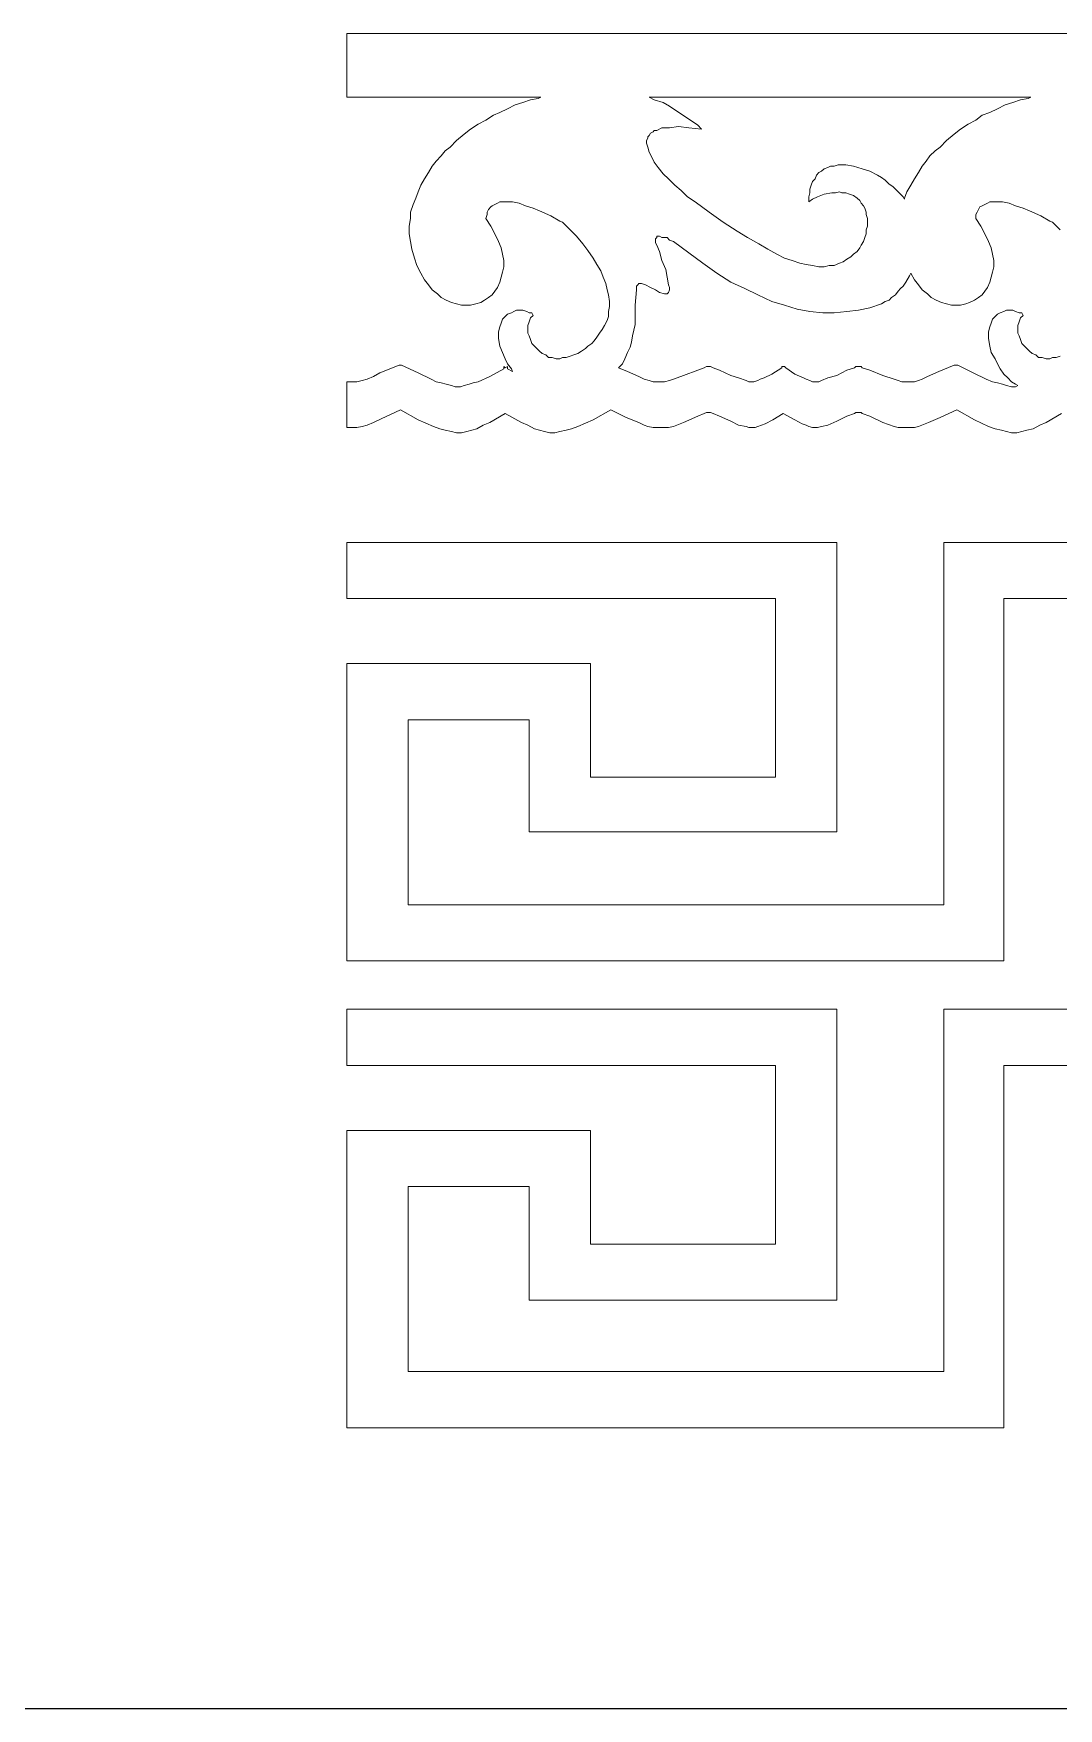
# Model space of a CAD drawing. Extents: x -66030 to 95157, y -13132 to 45879.
# Drawn here: x 12142 to 15279, y 16976 to 22105 of the extents above; entities that cross this region are included whole.
import ezdxf

# ---------------------------------------------------------------- set-up
doc = ezdxf.new("R2010")
doc.units = 0
doc.header["$LTSCALE"] = 100
doc.header["$MEASUREMENT"] = 0
doc.layers.get('0').update_dxf_attribs({"linetype": 'CONTINUOUS'})
doc.layers.add('3', color=11, linetype='CONTINUOUS')

msp = doc.modelspace()

# ---------------------------------------------------------------- linework, layer by layer
at = {"lineweight": 0}
for points in [[(15287.9, 20941.3), (15241, 20914), (15221.5, 20906.2), (15202, 20894.4), (15182.5, 20890.5), (15166.8, 20886.6), (15151.2, 20882.7), (15135.6, 20882.7), (15120, 20886.6), (15104.3, 20890.5), (15084.8, 20894.4), (15065.3, 20902.3), (15022.3, 20921.8), (14967.6, 20953), (14916.8, 20929.6), (14881.7, 20914), (14850.4, 20902.3), (14838.7, 20898.3), (14827, 20898.3), (14815.3, 20898.3), (14803.6, 20898.3), (14788, 20898.3), (14776.2, 20902.3), (14741.1, 20914), (14702, 20933.5), (14678.6, 20941.3), (14674.7, 20945.2), (14666.9, 20945.2), (14659.1, 20945.2), (14655.1, 20941.3), (14631.7, 20933.5), (14600.5, 20917.9), (14573.1, 20906.2), (14553.6, 20902.3), (14541.9, 20898.3), (14534.1, 20898.3), (14526.3, 20898.3), (14514.5, 20902.3), (14506.7, 20906.2), (14495, 20910.1), (14471.6, 20921.8), (14436.4, 20941.3), (14405.2, 20921.8), (14381.7, 20910.1), (14370, 20906.2), (14358.3, 20902.3), (14350.5, 20898.3), (14338.8, 20898.3), (14331, 20898.3), (14323.1, 20902.3), (14299.7, 20906.2), (14276.3, 20917.9), (14241.1, 20933.5), (14221.6, 20941.3), (14213.8, 20945.2), (14209.9, 20945.2), (14202.1, 20945.2), (14194.2, 20941.3), (14174.7, 20933.5), (14131.7, 20914), (14100.5, 20902.3), (14084.9, 20898.3), (14073.2, 20898.3), (14061.4, 20898.3), (14049.7, 20898.3), (14038, 20898.3), (14022.4, 20902.3), (14010.7, 20906.2), (13995, 20914), (13956, 20929.6), (13909.1, 20953), (13854.4, 20921.8), (13807.6, 20902.3), (13788, 20894.4), (13772.4, 20890.5), (13752.9, 20886.6), (13737.2, 20882.7), (13721.6, 20882.7), (13706, 20886.6), (13690.4, 20890.5), (13674.8, 20894.4), (13655.2, 20906.2), (13635.7, 20914), (13584.9, 20941.3), (13538, 20914), (13518.5, 20906.2), (13499, 20894.4), (13483.4, 20890.5), (13467.7, 20886.6), (13452.1, 20882.7), (13436.5, 20882.7), (13420.9, 20886.6), (13401.3, 20890.5), (13385.7, 20894.4), (13366.2, 20902.3), (13319.3, 20921.8), (13264.6, 20953), (13206, 20925.7), (13182.6, 20914), (13163.1, 20906.2), (13147.4, 20902.3), (13131.8, 20898.3), (13116.2, 20898.3), (13100.6, 20898.3), (13100.6, 21039), (13116.2, 21039), (13131.8, 21039), (13147.4, 21042.9), (13163.1, 21046.8), (13182.6, 21054.6), (13202.1, 21066.3), (13260.7, 21089.7), (13268.5, 21089.7), (13319.3, 21066.3), (13358.4, 21046.8), (13374, 21039), (13389.6, 21035.1), (13405.2, 21031.1), (13420.9, 21027.2), (13432.6, 21023.3), (13448.2, 21023.3), (13459.9, 21027.2), (13475.5, 21031.1), (13487.3, 21035.1), (13502.9, 21039), (13538, 21054.6), (13581, 21078), (13581, 21085.8), (13584.9, 21081.9), (13592.7, 21085.8), (13592.7, 21078), (13608.3, 21070.2), (13604.4, 21078), (13592.7, 21093.6), (13584.9, 21109.3), (13577.1, 21128.8), (13569.3, 21148.3), (13565.4, 21171.8), (13565.4, 21191.3), (13569.3, 21206.9), (13573.2, 21218.6), (13577.1, 21230.4), (13584.9, 21238.2), (13592.7, 21246), (13604.4, 21249.9), (13612.3, 21253.8), (13620.1, 21257.7), (13631.8, 21257.7), (13639.6, 21257.7), (13651.3, 21253.8), (13659.1, 21249.9), (13666.9, 21249.9), (13670.8, 21242.1), (13663, 21234.3), (13659.1, 21222.5), (13655.2, 21210.8), (13655.2, 21199.1), (13655.2, 21187.4), (13659.1, 21179.6), (13663, 21167.9), (13666.9, 21156.1), (13674.8, 21148.3), (13682.6, 21140.5), (13690.4, 21132.7), (13698.2, 21124.9), (13709.9, 21121), (13717.7, 21113.2), (13729.4, 21113.2), (13741.2, 21109.3), (13752.9, 21109.3), (13760.7, 21113.2), (13772.4, 21113.2), (13784.1, 21117.1), (13795.8, 21121), (13807.6, 21124.9), (13819.3, 21132.7), (13831, 21140.5), (13838.8, 21148.3), (13850.5, 21156.1), (13858.3, 21163.9), (13866.1, 21175.7), (13874, 21187.4), (13881.8, 21199.1), (13889.6, 21210.8), (13897.4, 21226.4), (13901.3, 21238.2), (13901.3, 21253.8), (13905.2, 21269.4), (13905.2, 21285), (13901.3, 21304.6), (13897.4, 21320.2), (13893.5, 21339.7), (13885.7, 21359.2), (13877.9, 21378.8), (13866.1, 21398.3), (13854.4, 21417.8), (13838.8, 21441.3), (13823.2, 21460.8), (13803.6, 21484.2), (13784.1, 21503.8), (13760.7, 21527.2), (13752.9, 21531.1), (13725.5, 21546.7), (13690.4, 21562.4), (13670.8, 21570.2), (13647.4, 21578), (13627.9, 21585.8), (13608.3, 21589.7), (13588.8, 21589.7), (13577.1, 21589.7), (13569.3, 21589.7), (13561.5, 21585.8), (13553.7, 21581.9), (13545.9, 21578), (13541.9, 21574.1), (13534.1, 21566.3), (13530.2, 21558.5), (13530.2, 21550.6), (13526.3, 21538.9), (13541.9, 21515.5), (13553.7, 21492.1), (13565.4, 21468.6), (13573.2, 21449.1), (13577.1, 21429.6), (13581, 21410), (13581, 21390.5), (13577.1, 21374.9), (13573.2, 21359.2), (13569.3, 21343.6), (13561.5, 21328), (13553.7, 21316.3), (13545.9, 21304.6), (13534.1, 21296.8), (13522.4, 21288.9), (13510.7, 21281.1), (13495.1, 21277.2), (13479.5, 21273.3), (13467.7, 21273.3), (13452.1, 21273.3), (13436.5, 21277.2), (13420.9, 21281.1), (13405.2, 21288.9), (13389.6, 21296.8), (13377.9, 21308.5), (13362.3, 21320.2), (13350.6, 21335.8), (13338.8, 21351.4), (13327.1, 21371), (13315.4, 21394.4), (13307.6, 21417.8), (13299.8, 21445.2), (13295.9, 21468.6), (13292, 21492.1), (13292, 21515.5), (13295.9, 21538.9), (13295.9, 21558.5), (13303.7, 21581.9), (13311.5, 21601.4), (13319.3, 21620.9), (13327.1, 21640.5), (13338.8, 21660), (13350.6, 21679.5), (13362.3, 21699.1), (13374, 21714.7), (13389.6, 21730.3), (13401.3, 21745.9), (13417, 21757.7), (13436.5, 21777.2), (13459.9, 21796.7), (13479.5, 21812.3), (13502.9, 21828), (13526.3, 21839.7), (13549.8, 21855.3), (13569.3, 21863.1), (13592.7, 21874.8), (13616.2, 21886.6), (13639.6, 21894.4), (13663, 21902.2), (13686.5, 21906.1), (13694.3, 21910), (13100.6, 21910), (13100.6, 22105.3), (29599.4, 22105.3)], [(15287.9, 20941.3), (15241, 20914), (15221.5, 20906.2), (15202, 20894.4), (15182.5, 20890.5), (15166.8, 20886.6), (15151.2, 20882.7), (15135.6, 20882.7), (15120, 20886.6), (15104.3, 20890.5), (15084.8, 20894.4), (15065.3, 20902.3), (15022.3, 20921.8), (14967.6, 20953), (14916.8, 20929.6), (14881.7, 20914), (14850.4, 20902.3), (14838.7, 20898.3), (14827, 20898.3), (14815.3, 20898.3), (14803.6, 20898.3), (14788, 20898.3), (14776.2, 20902.3), (14741.1, 20914), (14702, 20933.5), (14678.6, 20941.3), (14674.7, 20945.2), (14666.9, 20945.2), (14659.1, 20945.2), (14655.1, 20941.3), (14631.7, 20933.5), (14600.5, 20917.9), (14573.1, 20906.2), (14553.6, 20902.3), (14541.9, 20898.3), (14534.1, 20898.3), (14526.3, 20898.3), (14514.5, 20902.3), (14506.7, 20906.2), (14495, 20910.1), (14471.6, 20921.8), (14436.4, 20941.3), (14405.2, 20921.8), (14381.7, 20910.1), (14370, 20906.2), (14358.3, 20902.3), (14350.5, 20898.3), (14338.8, 20898.3), (14331, 20898.3), (14323.1, 20902.3), (14299.7, 20906.2), (14276.3, 20917.9), (14241.1, 20933.5), (14221.6, 20941.3), (14213.8, 20945.2), (14209.9, 20945.2), (14202.1, 20945.2), (14194.2, 20941.3), (14174.7, 20933.5), (14131.7, 20914), (14100.5, 20902.3), (14084.9, 20898.3), (14073.2, 20898.3), (14061.4, 20898.3), (14049.7, 20898.3), (14038, 20898.3), (14022.4, 20902.3), (14010.7, 20906.2), (13995, 20914), (13956, 20929.6), (13909.1, 20953), (13854.4, 20921.8), (13807.6, 20902.3), (13788, 20894.4), (13772.4, 20890.5), (13752.9, 20886.6), (13737.2, 20882.7), (13721.6, 20882.7), (13706, 20886.6), (13690.4, 20890.5), (13674.8, 20894.4), (13655.2, 20906.2), (13635.7, 20914), (13584.9, 20941.3), (13538, 20914), (13518.5, 20906.2), (13499, 20894.4), (13483.4, 20890.5), (13467.7, 20886.6), (13452.1, 20882.7), (13436.5, 20882.7), (13420.9, 20886.6), (13401.3, 20890.5), (13385.7, 20894.4), (13366.2, 20902.3), (13319.3, 20921.8), (13264.6, 20953), (13206, 20925.7), (13182.6, 20914), (13163.1, 20906.2), (13147.4, 20902.3), (13131.8, 20898.3), (13116.2, 20898.3), (13100.6, 20898.3), (13100.6, 21039), (13116.2, 21039), (13131.8, 21039), (13147.4, 21042.9), (13163.1, 21046.8), (13182.6, 21054.6), (13202.1, 21066.3), (13260.7, 21089.7), (13268.5, 21089.7), (13319.3, 21066.3), (13358.4, 21046.8), (13374, 21039), (13389.6, 21035.1), (13405.2, 21031.1), (13420.9, 21027.2), (13432.6, 21023.3), (13448.2, 21023.3), (13459.9, 21027.2), (13475.5, 21031.1), (13487.3, 21035.1), (13502.9, 21039), (13538, 21054.6), (13581, 21078), (13581, 21085.8), (13584.9, 21081.9), (13592.7, 21085.8), (13592.7, 21078), (13608.3, 21070.2), (13604.4, 21078), (13592.7, 21093.6), (13584.9, 21109.3), (13577.1, 21128.8), (13569.3, 21148.3), (13565.4, 21171.8), (13565.4, 21191.3), (13569.3, 21206.9), (13573.2, 21218.6), (13577.1, 21230.4), (13584.9, 21238.2), (13592.7, 21246), (13604.4, 21249.9), (13612.3, 21253.8), (13620.1, 21257.7), (13631.8, 21257.7), (13639.6, 21257.7), (13651.3, 21253.8), (13659.1, 21249.9), (13666.9, 21249.9), (13670.8, 21242.1), (13663, 21234.3), (13659.1, 21222.5), (13655.2, 21210.8), (13655.2, 21199.1), (13655.2, 21187.4), (13659.1, 21179.6), (13663, 21167.9), (13666.9, 21156.1), (13674.8, 21148.3), (13682.6, 21140.5), (13690.4, 21132.7), (13698.2, 21124.9), (13709.9, 21121), (13717.7, 21113.2), (13729.4, 21113.2), (13741.2, 21109.3), (13752.9, 21109.3), (13760.7, 21113.2), (13772.4, 21113.2), (13784.1, 21117.1), (13795.8, 21121), (13807.6, 21124.9), (13819.3, 21132.7), (13831, 21140.5), (13838.8, 21148.3), (13850.5, 21156.1), (13858.3, 21163.9), (13866.1, 21175.7), (13874, 21187.4), (13881.8, 21199.1), (13889.6, 21210.8), (13897.4, 21226.4), (13901.3, 21238.2), (13901.3, 21253.8), (13905.2, 21269.4), (13905.2, 21285), (13901.3, 21304.6), (13897.4, 21320.2), (13893.5, 21339.7), (13885.7, 21359.2), (13877.9, 21378.8), (13866.1, 21398.3), (13854.4, 21417.8), (13838.8, 21441.3), (13823.2, 21460.8), (13803.6, 21484.2), (13784.1, 21503.8), (13760.7, 21527.2), (13752.9, 21531.1), (13725.5, 21546.7), (13690.4, 21562.4), (13670.8, 21570.2), (13647.4, 21578), (13627.9, 21585.8), (13608.3, 21589.7), (13588.8, 21589.7), (13577.1, 21589.7), (13569.3, 21589.7), (13561.5, 21585.8), (13553.7, 21581.9), (13545.9, 21578), (13541.9, 21574.1), (13534.1, 21566.3), (13530.2, 21558.5), (13530.2, 21550.6), (13526.3, 21538.9), (13541.9, 21515.5), (13553.7, 21492.1), (13565.4, 21468.6), (13573.2, 21449.1), (13577.1, 21429.6), (13581, 21410), (13581, 21390.5), (13577.1, 21374.9), (13573.2, 21359.2), (13569.3, 21343.6), (13561.5, 21328), (13553.7, 21316.3), (13545.9, 21304.6), (13534.1, 21296.8), (13522.4, 21288.9), (13510.7, 21281.1), (13495.1, 21277.2), (13479.5, 21273.3), (13467.7, 21273.3), (13452.1, 21273.3), (13436.5, 21277.2), (13420.9, 21281.1), (13405.2, 21288.9), (13389.6, 21296.8), (13377.9, 21308.5), (13362.3, 21320.2), (13350.6, 21335.8), (13338.8, 21351.4), (13327.1, 21371), (13315.4, 21394.4), (13307.6, 21417.8), (13299.8, 21445.2), (13295.9, 21468.6), (13292, 21492.1), (13292, 21515.5), (13295.9, 21538.9), (13295.9, 21558.5), (13303.7, 21581.9), (13311.5, 21601.4), (13319.3, 21620.9), (13327.1, 21640.5), (13338.8, 21660), (13350.6, 21679.5), (13362.3, 21699.1), (13374, 21714.7), (13389.6, 21730.3), (13401.3, 21745.9), (13417, 21757.7), (13436.5, 21777.2), (13459.9, 21796.7), (13479.5, 21812.3), (13502.9, 21828), (13526.3, 21839.7), (13549.8, 21855.3), (13569.3, 21863.1), (13592.7, 21874.8), (13616.2, 21886.6), (13639.6, 21894.4), (13663, 21902.2), (13686.5, 21906.1), (13694.3, 21910), (13100.6, 21910), (13100.6, 22105.3), (29599.4, 22105.3)], [(15284, 21503.8), (15260.6, 21527.2), (15252.8, 21531.1), (15225.4, 21546.7), (15190.3, 21562.4), (15170.7, 21570.2), (15147.3, 21578), (15127.8, 21585.8), (15108.2, 21589.7), (15084.8, 21589.7), (15077, 21589.7), (15069.2, 21589.7), (15061.4, 21585.8), (15053.6, 21581.9), (15045.7, 21578), (15037.9, 21574.1), (15034, 21566.3), (15030.1, 21558.5), (15026.2, 21550.6), (15026.2, 21538.9), (15041.8, 21515.5), (15053.6, 21492.1), (15065.3, 21468.6), (15073.1, 21449.1), (15077, 21429.6), (15080.9, 21410), (15080.9, 21390.5), (15077, 21374.9), (15073.1, 21359.2), (15069.2, 21343.6), (15061.4, 21328), (15053.6, 21316.3), (15045.7, 21304.6), (15034, 21296.8), (15022.3, 21288.9), (15006.7, 21281.1), (14995, 21277.2), (14979.3, 21273.3), (14967.6, 21273.3), (14952, 21273.3), (14936.4, 21277.2), (14920.8, 21281.1), (14905.1, 21288.9), (14889.5, 21296.8), (14877.8, 21308.5), (14862.2, 21320.2), (14850.4, 21335.8), (14838.7, 21351.4), (14827, 21371), (14823.1, 21363.2), (14811.4, 21343.6), (14803.6, 21331.9), (14795.8, 21324.1), (14788, 21316.3), (14780.1, 21304.6), (14768.4, 21296.8), (14760.6, 21288.9), (14748.9, 21285), (14737.2, 21277.2), (14702, 21265.5), (14666.9, 21257.7), (14631.7, 21253.8), (14592.7, 21249.9), (14557.5, 21249.9), (14518.4, 21253.8), (14479.4, 21261.6), (14440.3, 21273.3), (14401.3, 21285), (14358.3, 21304.6), (14319.2, 21324.1), (14276.3, 21343.6), (14233.3, 21371), (14190.3, 21402.2), (14147.4, 21433.5), (14100.5, 21468.6), (14088.8, 21472.5), (14081, 21480.3), (14065.3, 21480.3), (14057.5, 21484.2), (14049.7, 21484.2), (14049.7, 21480.3), (14045.8, 21476.4), (14045.8, 21472.5), (14045.8, 21464.7), (14049.7, 21456.9), (14057.5, 21437.4), (14065.3, 21410), (14077.1, 21382.7), (14081, 21359.2), (14084.9, 21335.8), (14088.8, 21328), (14088.8, 21320.2), (14084.9, 21312.4), (14081, 21308.5), (14077.1, 21308.5), (14073.2, 21308.5), (14057.5, 21312.4), (14045.8, 21320.2), (14030.2, 21328), (14014.6, 21335.8), (14002.9, 21339.7), (13998.9, 21339.7), (13995, 21339.7), (13991.1, 21335.8), (13987.2, 21331.9), (13987.2, 21328), (13987.2, 21320.2), (13983.3, 21273.3), (13983.3, 21246), (13983.3, 21214.7), (13975.5, 21179.6), (13971.6, 21160), (13967.7, 21144.4), (13959.9, 21128.8), (13952.1, 21109.3), (13944.3, 21093.6), (13932.5, 21081.9), (13932.5, 21081.9), (13959.9, 21070.2), (13995, 21054.6), (14010.7, 21046.8), (14026.3, 21042.9), (14038, 21039), (14049.7, 21039), (14061.4, 21039), (14073.2, 21039), (14088.8, 21042.9), (14100.5, 21046.8), (14131.7, 21058.5), (14174.7, 21074.1), (14194.2, 21081.9), (14202.1, 21085.8), (14209.9, 21085.8), (14213.8, 21085.8), (14221.6, 21081.9), (14241.1, 21074.1), (14276.3, 21058.5), (14299.7, 21050.7), (14323.1, 21042.9), (14331, 21039), (14338.8, 21039), (14346.6, 21039), (14358.3, 21042.9), (14366.1, 21046.8), (14377.8, 21050.7), (14401.3, 21062.4), (14432.5, 21081.9), (14432.5, 21085.8), (14436.4, 21085.8), (14440.3, 21085.8), (14444.2, 21081.9), (14471.6, 21062.4), (14498.9, 21050.7), (14506.7, 21046.8), (14518.4, 21042.9), (14526.3, 21039), (14534.1, 21039), (14545.8, 21039), (14553.6, 21042.9), (14573.1, 21050.7), (14600.5, 21058.5), (14631.7, 21074.1), (14655.1, 21081.9), (14659.1, 21085.8), (14666.9, 21085.8), (14674.7, 21085.8), (14678.6, 21081.9), (14702, 21074.1), (14741.1, 21058.5), (14776.2, 21046.8), (14788, 21042.9), (14799.7, 21039), (14811.4, 21039), (14823.1, 21039), (14838.7, 21039), (14850.4, 21042.9), (14862.2, 21046.8), (14877.8, 21054.6), (14912.9, 21070.2), (14959.8, 21089.7), (14971.5, 21089.7), (15018.4, 21066.3), (15057.5, 21046.8), (15077, 21039), (15092.6, 21035.1), (15108.2, 21031.1), (15120, 21027.2), (15135.6, 21023.3), (15147.3, 21023.3), (15155.1, 21027.2), (15147.3, 21031.1), (15135.6, 21039), (15123.9, 21050.7), (15112.1, 21062.4), (15100.4, 21078), (15092.6, 21093.6), (15084.8, 21109.3), (15073.1, 21128.8), (15069.2, 21148.3), (15065.3, 21171.8), (15065.3, 21191.3), (15069.2, 21206.9), (15073.1, 21218.6), (15077, 21230.4), (15084.8, 21238.2), (15092.6, 21246), (15100.4, 21249.9), (15112.1, 21253.8), (15120, 21257.7), (15131.7, 21257.7), (15139.5, 21257.7), (15147.3, 21253.8), (15159, 21249.9), (15166.8, 21249.9), (15170.7, 21242.1), (15162.9, 21234.3), (15159, 21222.5), (15155.1, 21210.8), (15155.1, 21199.1), (15155.1, 21187.4), (15159, 21179.6), (15162.9, 21167.9), (15166.8, 21156.1), (15174.6, 21148.3), (15182.5, 21140.5), (15190.3, 21132.7), (15198.1, 21124.9), (15209.8, 21121), (15217.6, 21113.2), (15229.3, 21113.2), (15241, 21109.3), (15252.8, 21109.3), (15260.6, 21113.2), (15272.3, 21113.2), (15284, 21117.1)], [(15284, 21503.8), (15260.6, 21527.2), (15252.8, 21531.1), (15225.4, 21546.7), (15190.3, 21562.4), (15170.7, 21570.2), (15147.3, 21578), (15127.8, 21585.8), (15108.2, 21589.7), (15084.8, 21589.7), (15077, 21589.7), (15069.2, 21589.7), (15061.4, 21585.8), (15053.6, 21581.9), (15045.7, 21578), (15037.9, 21574.1), (15034, 21566.3), (15030.1, 21558.5), (15026.2, 21550.6), (15026.2, 21538.9), (15041.8, 21515.5), (15053.6, 21492.1), (15065.3, 21468.6), (15073.1, 21449.1), (15077, 21429.6), (15080.9, 21410), (15080.9, 21390.5), (15077, 21374.9), (15073.1, 21359.2), (15069.2, 21343.6), (15061.4, 21328), (15053.6, 21316.3), (15045.7, 21304.6), (15034, 21296.8), (15022.3, 21288.9), (15006.7, 21281.1), (14995, 21277.2), (14979.3, 21273.3), (14967.6, 21273.3), (14952, 21273.3), (14936.4, 21277.2), (14920.8, 21281.1), (14905.1, 21288.9), (14889.5, 21296.8), (14877.8, 21308.5), (14862.2, 21320.2), (14850.4, 21335.8), (14838.7, 21351.4), (14827, 21371), (14823.1, 21363.2), (14811.4, 21343.6), (14803.6, 21331.9), (14795.8, 21324.1), (14788, 21316.3), (14780.1, 21304.6), (14768.4, 21296.8), (14760.6, 21288.9), (14748.9, 21285), (14737.2, 21277.2), (14702, 21265.5), (14666.9, 21257.7), (14631.7, 21253.8), (14592.7, 21249.9), (14557.5, 21249.9), (14518.4, 21253.8), (14479.4, 21261.6), (14440.3, 21273.3), (14401.3, 21285), (14358.3, 21304.6), (14319.2, 21324.1), (14276.3, 21343.6), (14233.3, 21371), (14190.3, 21402.2), (14147.4, 21433.5), (14100.5, 21468.6), (14088.8, 21472.5), (14081, 21480.3), (14065.3, 21480.3), (14057.5, 21484.2), (14049.7, 21484.2), (14049.7, 21480.3), (14045.8, 21476.4), (14045.8, 21472.5), (14045.8, 21464.7), (14049.7, 21456.9), (14057.5, 21437.4), (14065.3, 21410), (14077.1, 21382.7), (14081, 21359.2), (14084.9, 21335.8), (14088.8, 21328), (14088.8, 21320.2), (14084.9, 21312.4), (14081, 21308.5), (14077.1, 21308.5), (14073.2, 21308.5), (14057.5, 21312.4), (14045.8, 21320.2), (14030.2, 21328), (14014.6, 21335.8), (14002.9, 21339.7), (13998.9, 21339.7), (13995, 21339.7), (13991.1, 21335.8), (13987.2, 21331.9), (13987.2, 21328), (13987.2, 21320.2), (13983.3, 21273.3), (13983.3, 21246), (13983.3, 21214.7), (13975.5, 21179.6), (13971.6, 21160), (13967.7, 21144.4), (13959.9, 21128.8), (13952.1, 21109.3), (13944.3, 21093.6), (13932.5, 21081.9), (13932.5, 21081.9), (13959.9, 21070.2), (13995, 21054.6), (14010.7, 21046.8), (14026.3, 21042.9), (14038, 21039), (14049.7, 21039), (14061.4, 21039), (14073.2, 21039), (14088.8, 21042.9), (14100.5, 21046.8), (14131.7, 21058.5), (14174.7, 21074.1), (14194.2, 21081.9), (14202.1, 21085.8), (14209.9, 21085.8), (14213.8, 21085.8), (14221.6, 21081.9), (14241.1, 21074.1), (14276.3, 21058.5), (14299.7, 21050.7), (14323.1, 21042.9), (14331, 21039), (14338.8, 21039), (14346.6, 21039), (14358.3, 21042.9), (14366.1, 21046.8), (14377.8, 21050.7), (14401.3, 21062.4), (14432.5, 21081.9), (14432.5, 21085.8), (14436.4, 21085.8), (14440.3, 21085.8), (14444.2, 21081.9), (14471.6, 21062.4), (14498.9, 21050.7), (14506.7, 21046.8), (14518.4, 21042.9), (14526.3, 21039), (14534.1, 21039), (14545.8, 21039), (14553.6, 21042.9), (14573.1, 21050.7), (14600.5, 21058.5), (14631.7, 21074.1), (14655.1, 21081.9), (14659.1, 21085.8), (14666.9, 21085.8), (14674.7, 21085.8), (14678.6, 21081.9), (14702, 21074.1), (14741.1, 21058.5), (14776.2, 21046.8), (14788, 21042.9), (14799.7, 21039), (14811.4, 21039), (14823.1, 21039), (14838.7, 21039), (14850.4, 21042.9), (14862.2, 21046.8), (14877.8, 21054.6), (14912.9, 21070.2), (14959.8, 21089.7), (14971.5, 21089.7), (15018.4, 21066.3), (15057.5, 21046.8), (15077, 21039), (15092.6, 21035.1), (15108.2, 21031.1), (15120, 21027.2), (15135.6, 21023.3), (15147.3, 21023.3), (15155.1, 21027.2), (15147.3, 21031.1), (15135.6, 21039), (15123.9, 21050.7), (15112.1, 21062.4), (15100.4, 21078), (15092.6, 21093.6), (15084.8, 21109.3), (15073.1, 21128.8), (15069.2, 21148.3), (15065.3, 21171.8), (15065.3, 21191.3), (15069.2, 21206.9), (15073.1, 21218.6), (15077, 21230.4), (15084.8, 21238.2), (15092.6, 21246), (15100.4, 21249.9), (15112.1, 21253.8), (15120, 21257.7), (15131.7, 21257.7), (15139.5, 21257.7), (15147.3, 21253.8), (15159, 21249.9), (15166.8, 21249.9), (15170.7, 21242.1), (15162.9, 21234.3), (15159, 21222.5), (15155.1, 21210.8), (15155.1, 21199.1), (15155.1, 21187.4), (15159, 21179.6), (15162.9, 21167.9), (15166.8, 21156.1), (15174.6, 21148.3), (15182.5, 21140.5), (15190.3, 21132.7), (15198.1, 21124.9), (15209.8, 21121), (15217.6, 21113.2), (15229.3, 21113.2), (15241, 21109.3), (15252.8, 21109.3), (15260.6, 21113.2), (15272.3, 21113.2), (15284, 21117.1)], [(16826.9, 20374.9), (15112.1, 20374.9), (15112.1, 19265.6), (13721.6, 19265.6), (13100.6, 19265.6), (13100.6, 20175.7), (13846.6, 20175.7), (13846.6, 19828.1), (14413, 19828.1), (14413, 20374.9), (13100.6, 20374.9), (13100.6, 20546.8), (14413, 20546.8), (14600.5, 20546.8), (14600.5, 19660.2), (13659.1, 19660.2), (13659.1, 20003.9), (13288.1, 20003.9), (13288.1, 19437.5), (13721.6, 19437.5), (14928.6, 19437.5), (14928.6, 20546.8), (15112.1, 20546.8), (16826.9, 20546.8)], [(16826.9, 20374.9), (15112.1, 20374.9), (15112.1, 19265.6), (13721.6, 19265.6), (13721.6, 19265.6), (13100.6, 19265.6), (13100.6, 20175.7), (13846.6, 20175.7), (13846.6, 19828.1), (14413, 19828.1), (14413, 20374.9), (13100.6, 20374.9), (13100.6, 20546.8), (14413, 20546.8), (14413, 20546.8), (14600.5, 20546.8), (14600.5, 20546.8), (14600.5, 20546.8), (14600.5, 19660.2), (13659.1, 19660.2), (13659.1, 20003.9), (13288.1, 20003.9), (13288.1, 19437.5), (13721.6, 19437.5), (13721.6, 19437.5), (14928.6, 19437.5), (14928.6, 20546.8), (15112.1, 20546.8), (16826.9, 20546.8)], [(16826.9, 18945.4), (15112.1, 18945.4), (15112.1, 17836.1), (15112.1, 17836.1), (13721.6, 17836.1), (13713.8, 17836.1), (13100.6, 17836.1), (13100.6, 18746.2), (13846.6, 18746.2), (13846.6, 18398.5), (14413, 18398.5), (14413, 18945.4), (13100.6, 18945.4), (13100.6, 19117.2), (14413, 19117.2), (14600.5, 19117.2), (14600.5, 18226.7), (13659.1, 18226.7), (13659.1, 18574.3), (13288.1, 18574.3), (13288.1, 18007.9), (13721.6, 18007.9), (14928.6, 18007.9), (14928.6, 19117.2), (15112.1, 19117.2), (16826.9, 19117.2)], [(16826.9, 18945.4), (15112.1, 18945.4), (15112.1, 17836.1), (15112.1, 17836.1), (13721.6, 17836.1), (13721.6, 17836.1), (13713.8, 17836.1), (13100.6, 17836.1), (13100.6, 18746.2), (13846.6, 18746.2), (13846.6, 18398.5), (14413, 18398.5), (14413, 18945.4), (13100.6, 18945.4), (13100.6, 19117.2), (14413, 19117.2), (14413, 19117.2), (14600.5, 19117.2), (14600.5, 19117.2), (14600.5, 19117.2), (14600.5, 18226.7), (13659.1, 18226.7), (13659.1, 18574.3), (13288.1, 18574.3), (13288.1, 18007.9), (13721.6, 18007.9), (13721.6, 18007.9), (14928.6, 18007.9), (14928.6, 19117.2), (15112.1, 19117.2), (16826.9, 19117.2)]]:
    msp.add_lwpolyline(points, dxfattribs=at)
msp.add_lwpolyline([(14026.3, 21910), (14041.9, 21902.2), (14069.3, 21894.4), (14088.8, 21882.6), (14135.7, 21851.4), (14159.1, 21835.8), (14174.7, 21824.1), (14186.4, 21812.3), (14186.4, 21812.3), (14186.4, 21812.3), (14147.4, 21816.2), (14116.1, 21820.2), (14088.8, 21816.2), (14065.3, 21816.2), (14049.7, 21808.4), (14041.9, 21808.4), (14038, 21804.5), (14030.2, 21800.6), (14026.3, 21792.8), (14022.4, 21788.9), (14022.4, 21785), (14018.5, 21777.2), (14018.5, 21769.4), (14022.4, 21757.7), (14026.3, 21742), (14034.1, 21726.4), (14041.9, 21710.8), (14053.6, 21695.2), (14069.3, 21675.6), (14084.9, 21660), (14104.4, 21640.5), (14123.9, 21624.9), (14143.5, 21605.3), (14166.9, 21589.7), (14209.9, 21558.5), (14252.8, 21527.2), (14295.8, 21499.9), (14327, 21480.3), (14362.2, 21460.8), (14389.5, 21445.2), (14416.9, 21429.6), (14440.3, 21417.8), (14463.8, 21410), (14487.2, 21402.2), (14506.7, 21398.3), (14526.3, 21394.4), (14545.8, 21390.5), (14561.4, 21390.5), (14577, 21394.4), (14592.7, 21394.4), (14608.3, 21402.2), (14620, 21406.1), (14631.7, 21413.9), (14643.4, 21421.7), (14651.2, 21429.6), (14663, 21437.4), (14670.8, 21449.1), (14674.7, 21456.9), (14682.5, 21468.6), (14686.4, 21480.3), (14690.3, 21492.1), (14690.3, 21503.8), (14694.2, 21515.5), (14694.2, 21527.2), (14694.2, 21538.9), (14690.3, 21550.6), (14690.3, 21558.5), (14686.4, 21570.2), (14682.5, 21578), (14674.7, 21585.8), (14670.8, 21593.6), (14663, 21601.4), (14651.2, 21609.2), (14639.5, 21613.1), (14627.8, 21617), (14616.1, 21617), (14608.3, 21620.9), (14596.6, 21617), (14584.8, 21617), (14561.4, 21613.1), (14541.9, 21605.3), (14526.3, 21597.5), (14514.5, 21589.7), (14514.5, 21605.3), (14518.4, 21617), (14518.4, 21628.8), (14522.3, 21640.5), (14526.3, 21652.2), (14534.1, 21660), (14538, 21671.7), (14545.8, 21679.5), (14553.6, 21683.4), (14561.4, 21691.3), (14573.1, 21695.2), (14580.9, 21699.1), (14592.7, 21699.1), (14604.4, 21703), (14616.1, 21703), (14627.8, 21703), (14651.2, 21699.1), (14678.6, 21691.3), (14702, 21683.4), (14725.5, 21671.7), (14737.2, 21663.9), (14748.9, 21656.1), (14760.6, 21644.4), (14772.3, 21636.6), (14784, 21624.9), (14791.9, 21617), (14803.6, 21605.3), (14807.5, 21597.5), (14807.5, 21601.4), (14815.3, 21620.9), (14827, 21640.5), (14838.7, 21660), (14850.4, 21679.5), (14862.2, 21699.1), (14873.9, 21714.7), (14885.6, 21730.3), (14901.2, 21745.9), (14916.8, 21757.7), (14936.4, 21777.2), (14959.8, 21796.7), (14979.3, 21812.3), (15002.8, 21828), (15026.2, 21839.7), (15045.7, 21855.3), (15069.2, 21863.1), (15092.6, 21874.8), (15116.1, 21886.6), (15139.5, 21894.4), (15162.9, 21902.2), (15186.4, 21906.1), (15194.2, 21910), (14026.3, 21910)], close=True, dxfattribs=at)
msp.add_lwpolyline([(14026.3, 21910), (14041.9, 21902.2), (14069.3, 21894.4), (14088.8, 21882.6), (14135.7, 21851.4), (14159.1, 21835.8), (14174.7, 21824.1), (14186.4, 21812.3), (14186.4, 21812.3), (14186.4, 21812.3), (14147.4, 21816.2), (14116.1, 21820.2), (14088.8, 21816.2), (14065.3, 21816.2), (14049.7, 21808.4), (14041.9, 21808.4), (14038, 21804.5), (14030.2, 21800.6), (14026.3, 21792.8), (14022.4, 21788.9), (14022.4, 21785), (14018.5, 21777.2), (14018.5, 21769.4), (14022.4, 21757.7), (14026.3, 21742), (14034.1, 21726.4), (14041.9, 21710.8), (14053.6, 21695.2), (14069.3, 21675.6), (14084.9, 21660), (14104.4, 21640.5), (14123.9, 21624.9), (14143.5, 21605.3), (14166.9, 21589.7), (14209.9, 21558.5), (14252.8, 21527.2), (14295.8, 21499.9), (14327, 21480.3), (14362.2, 21460.8), (14389.5, 21445.2), (14416.9, 21429.6), (14440.3, 21417.8), (14463.8, 21410), (14487.2, 21402.2), (14506.7, 21398.3), (14526.3, 21394.4), (14545.8, 21390.5), (14561.4, 21390.5), (14577, 21394.4), (14592.7, 21394.4), (14608.3, 21402.2), (14620, 21406.1), (14631.7, 21413.9), (14643.4, 21421.7), (14651.2, 21429.6), (14663, 21437.4), (14670.8, 21449.1), (14674.7, 21456.9), (14682.5, 21468.6), (14686.4, 21480.3), (14690.3, 21492.1), (14690.3, 21503.8), (14694.2, 21515.5), (14694.2, 21527.2), (14694.2, 21538.9), (14690.3, 21550.6), (14690.3, 21558.5), (14686.4, 21570.2), (14682.5, 21578), (14674.7, 21585.8), (14670.8, 21593.6), (14663, 21601.4), (14651.2, 21609.2), (14639.5, 21613.1), (14627.8, 21617), (14616.1, 21617), (14608.3, 21620.9), (14596.6, 21617), (14584.8, 21617), (14561.4, 21613.1), (14541.9, 21605.3), (14526.3, 21597.5), (14514.5, 21589.7), (14514.5, 21605.3), (14518.4, 21617), (14518.4, 21628.8), (14522.3, 21640.5), (14526.3, 21652.2), (14534.1, 21660), (14538, 21671.7), (14545.8, 21679.5), (14553.6, 21683.4), (14561.4, 21691.3), (14573.1, 21695.2), (14580.9, 21699.1), (14592.7, 21699.1), (14604.4, 21703), (14616.1, 21703), (14627.8, 21703), (14651.2, 21699.1), (14678.6, 21691.3), (14702, 21683.4), (14725.5, 21671.7), (14737.2, 21663.9), (14748.9, 21656.1), (14760.6, 21644.4), (14772.3, 21636.6), (14784, 21624.9), (14791.9, 21617), (14803.6, 21605.3), (14807.5, 21597.5), (14807.5, 21601.4), (14815.3, 21620.9), (14827, 21640.5), (14838.7, 21660), (14850.4, 21679.5), (14862.2, 21699.1), (14873.9, 21714.7), (14885.6, 21730.3), (14901.2, 21745.9), (14916.8, 21757.7), (14936.4, 21777.2), (14959.8, 21796.7), (14979.3, 21812.3), (15002.8, 21828), (15026.2, 21839.7), (15045.7, 21855.3), (15069.2, 21863.1), (15092.6, 21874.8), (15116.1, 21886.6), (15139.5, 21894.4), (15162.9, 21902.2), (15186.4, 21906.1), (15194.2, 21910), (14026.3, 21910)], close=True, dxfattribs=at)
at = {"layer": '3'}
msp.add_line((-66009.4, 16976.2), (95156.9, 16976.2), dxfattribs=at)

doc.saveas('drawing.dxf')
